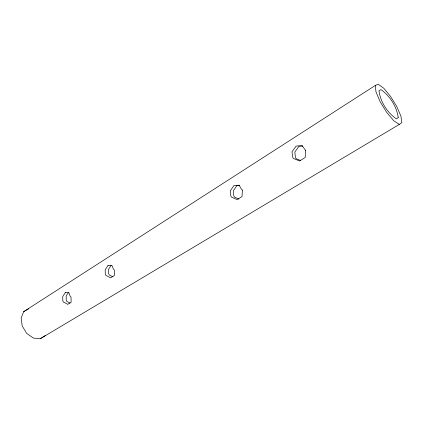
<?xml version="1.0" encoding="UTF-8"?>
<svg xmlns="http://www.w3.org/2000/svg" width="423" height="423" viewBox="0 0 423 423"><rect width="100%" height="100%" fill="white"/><g stroke="black" fill="none" stroke-linecap="round" stroke-linejoin="round"><path stroke-width="0.63" d="M23.746 311.608L21.15 317.99L22.213 325.985L26.681 333.366L33.311 338.051L40.217 338.775L399.28 124.431L401.85 122.649L400.888 116.055L396.753 106.49L390.54 96.386L383.793 88.264L378.215 84.225L375.307 85.457L23.746 311.608L28.669 308.843M68.515 292.393L66.162 296.005L66.21 300.002L66.749 301.345L70.033 303.148M111.085 265.491L108.531 269.335L108.653 273.491L109.213 274.902L112.878 276.816M40.217 338.775L45.525 335.439M302.789 146.041L298.871 146.437L294.815 152.09L295.37 156.864L296 158.609L300.6 160.497M239.561 185.406L236.98 185.57L233.322 190.794L233.718 195.373L234.326 197.007L238.937 199.064M399.28 124.431L393.739 120.724L386.696 112.391L380.145 101.737L375.973 91.833L375.307 85.457M242.379 190.101L242.041 196.547L237.092 199.608L231.296 197.023L230.683 195.378L230.292 190.768L233.967 185.517L239.138 185.184L241.184 188.801L242.379 190.101M305.702 150.556L305.142 157.53L299.563 160.978L293.202 158.366L292.568 156.605L292.018 151.799L296.095 146.109L301.99 145.501L305.702 150.556M65.433 292.404L62.741 296.549L62.778 300.568L63.323 301.916L67.717 304.343L71.143 302.223L71.006 297.12L70.054 296.01L68.875 292.674L65.433 292.404M108.103 265.343L105.174 269.758L105.29 273.935L105.856 275.357L110.583 277.832L114.369 275.495L114.337 270.059L113.327 268.901L111.947 265.48L108.103 265.343M398.249 117.605L396.351 118.842C387.177 112.55 380.314 101.694 378.992 90.617L381.065 89.665C390.038 96.079 396.716 106.654 398.249 117.605"/></g></svg>
